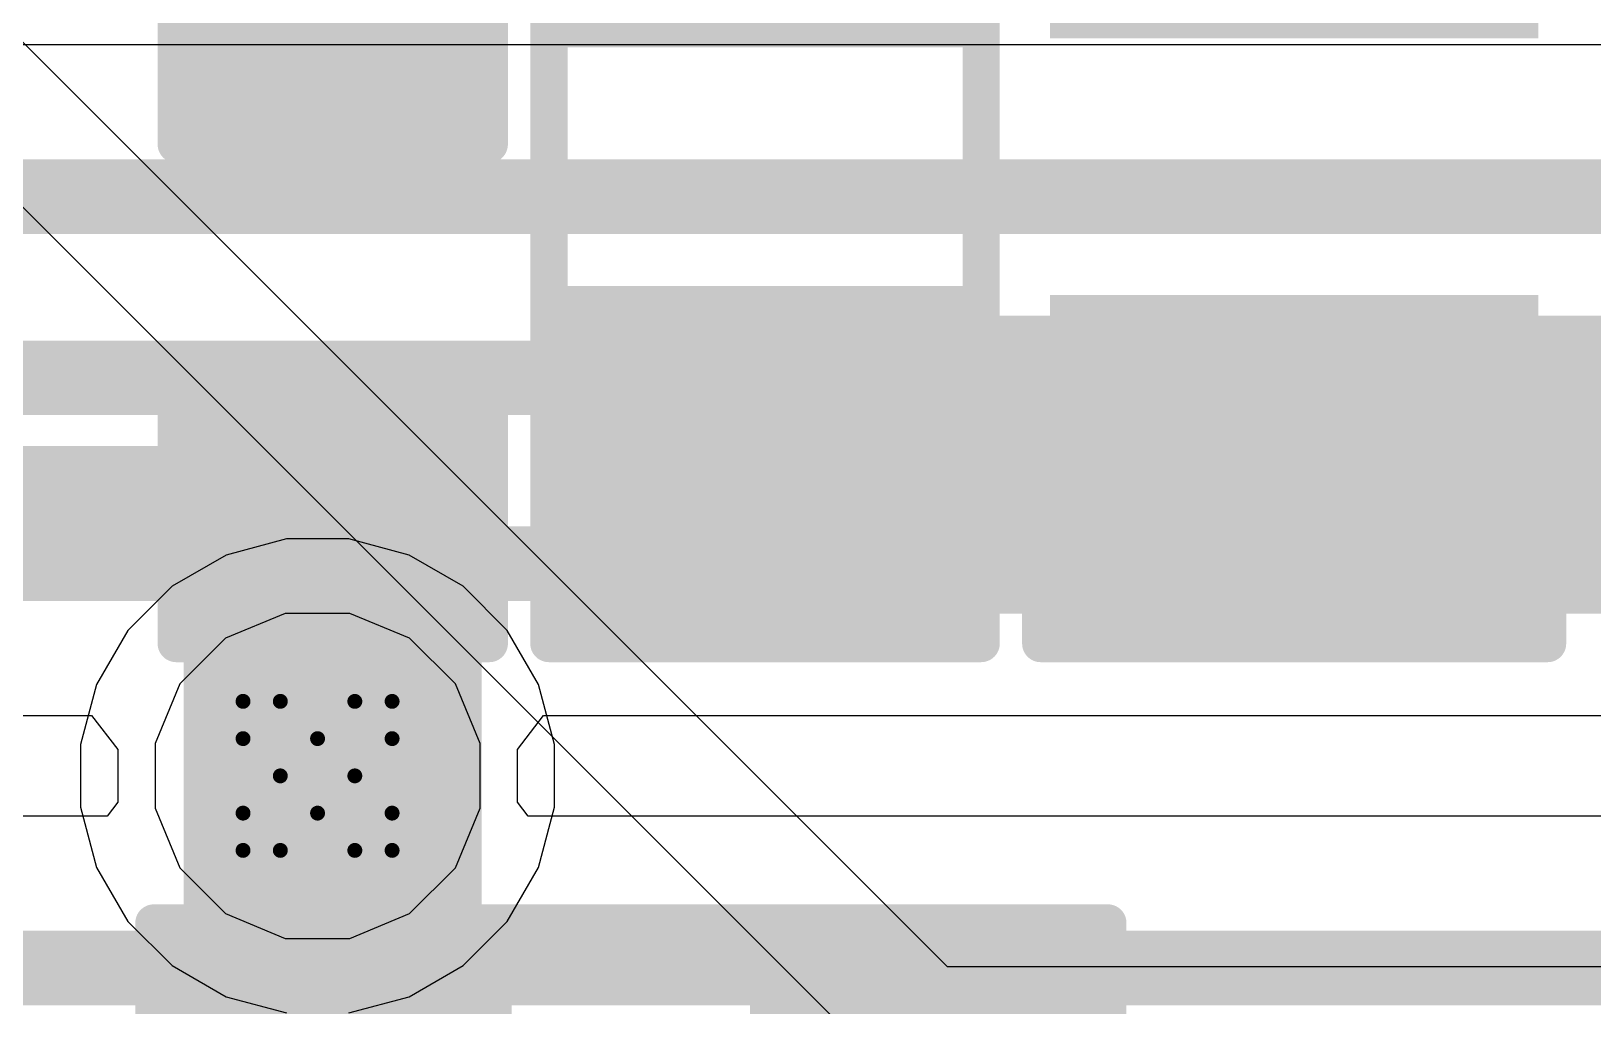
# Model space of a CAD drawing. Header units: inches. Extents: x 0 to 5379, y 0 to 5429.
# Drawn here: x 214.12 to 219.44, y 94.01 to 97.33 of the extents above; entities that cross this region are included whole.
import ezdxf

# ---------------------------------------------------------------- set-up
doc = ezdxf.new("R2010")
doc.units = ezdxf.units.IN
for name, color, linetype in [('Bottom Layer', 5, 'Continuous'), ('Bottom Solder', 6, 'Continuous'), ('Drill Drawing', 1, 'Continuous'), ('GND01', 16, 'Continuous'), ('GND02', 76, 'Continuous'), ('PWR', 156, 'Continuous'), ('SIG 01', 90, 'Continuous'), ('Top Layer', 1, 'Continuous'), ('Top Overlay', 2, 'Continuous'), ('Top Paste', 8, 'Continuous'), ('Top Solder', 216, 'Continuous'), ('Via Holes', 16, 'Continuous')]:
    doc.layers.add(name, color=color, linetype=linetype)

# ---------------------------------------------------------------- blocks, each defined once
blk = doc.blocks.new('R___0805_541')
at = {"layer": 'Top Layer'}
for points in [[(-1.524, 0.635), (-0.508, 0.635), (-0.508, -0.635), (-1.524, -0.635)], [(0.508, 0.635), (1.524, 0.635), (1.524, -0.635), (0.508, -0.635)]]:
    blk.add_hatch(color=1, dxfattribs=at).paths.add_polyline_path(points)
at = {"layer": 'Top Paste'}
for points in [[(-1.524, 0.635), (-0.508, 0.635), (-0.508, -0.635), (-1.524, -0.635)], [(0.508, 0.635), (1.524, 0.635), (1.524, -0.635), (0.508, -0.635)]]:
    blk.add_hatch(color=8, dxfattribs=at).paths.add_polyline_path(points)
at = {"layer": 'Top Solder'}
for points in [[(-1.6256, 0.7366), (-0.4064, 0.7366), (-0.4064, -0.7366), (-1.6256, -0.7366)], [(0.4064, 0.7366), (1.6256, 0.7366), (1.6256, -0.7366), (0.4064, -0.7366)]]:
    blk.add_hatch(color=216, dxfattribs=at).paths.add_polyline_path(points)
at = {"layer": 'Top Overlay'}
for points in [[(-1.6256, 0.7366, 0.127, 0.127, 0), (1.6256, 0.7366, 0.127, 0.127, 0)], [(-1.6256, -0.7366, 0.127, 0.127, 0), (-1.6256, 0.7366, 0.127, 0.127, 0)], [(1.6256, -0.7366, 0.127, 0.127, 0), (1.6256, 0.7366, 0.127, 0.127, 0)], [(-1.6256, -0.7366, 0.127, 0.127, 0), (1.6256, -0.7366, 0.127, 0.127, 0)]]:
    blk.add_lwpolyline(points, format="xyseb", dxfattribs=at)
for points in [[(-1.65735, 0.7366, 0.0635, 0.0635, 1), (-1.59385, 0.7366, 0.0635, 0.0635, 1)], [(-1.65735, 0.7366, 0.0635, 0.0635, 1), (-1.59385, 0.7366, 0.0635, 0.0635, 1)], [(1.59385, 0.7366, 0.0635, 0.0635, 1), (1.65735, 0.7366, 0.0635, 0.0635, 1)], [(1.59385, 0.7366, 0.0635, 0.0635, 1), (1.65735, 0.7366, 0.0635, 0.0635, 1)], [(-1.65735, -0.7366, 0.0635, 0.0635, 1), (-1.59385, -0.7366, 0.0635, 0.0635, 1)], [(-1.65735, -0.7366, 0.0635, 0.0635, 1), (-1.59385, -0.7366, 0.0635, 0.0635, 1)], [(1.59385, -0.7366, 0.0635, 0.0635, 1), (1.65735, -0.7366, 0.0635, 0.0635, 1)], [(1.59385, -0.7366, 0.0635, 0.0635, 1), (1.65735, -0.7366, 0.0635, 0.0635, 1)]]:
    blk.add_lwpolyline(points, format="xyseb", close=True, dxfattribs=at)
blk = doc.blocks.new('R___0805_542')
at = {"layer": 'Top Layer'}
for points in [[(-1.524, 0.635), (-0.508, 0.635), (-0.508, -0.635), (-1.524, -0.635)], [(0.508, 0.635), (1.524, 0.635), (1.524, -0.635), (0.508, -0.635)]]:
    blk.add_hatch(color=1, dxfattribs=at).paths.add_polyline_path(points)
at = {"layer": 'Top Paste'}
for points in [[(-1.524, 0.635), (-0.508, 0.635), (-0.508, -0.635), (-1.524, -0.635)], [(0.508, 0.635), (1.524, 0.635), (1.524, -0.635), (0.508, -0.635)]]:
    blk.add_hatch(color=8, dxfattribs=at).paths.add_polyline_path(points)
at = {"layer": 'Top Solder'}
for points in [[(-1.6256, 0.7366), (-0.4064, 0.7366), (-0.4064, -0.7366), (-1.6256, -0.7366)], [(0.4064, 0.7366), (1.6256, 0.7366), (1.6256, -0.7366), (0.4064, -0.7366)]]:
    blk.add_hatch(color=216, dxfattribs=at).paths.add_polyline_path(points)
at = {"layer": 'Top Overlay'}
for points in [[(-1.6256, 0.7366, 0.127, 0.127, 0), (1.6256, 0.7366, 0.127, 0.127, 0)], [(-1.6256, 0.7366, 0.127, 0.127, 0), (-1.6256, -0.7366, 0.127, 0.127, 0)], [(1.6256, 0.7366, 0.127, 0.127, 0), (1.6256, -0.7366, 0.127, 0.127, 0)], [(-1.6256, -0.7366, 0.127, 0.127, 0), (1.6256, -0.7366, 0.127, 0.127, 0)]]:
    blk.add_lwpolyline(points, format="xyseb", dxfattribs=at)
for points in [[(-1.65735, 0.7366, 0.0635, 0.0635, 1), (-1.59385, 0.7366, 0.0635, 0.0635, 1)], [(-1.65735, 0.7366, 0.0635, 0.0635, 1), (-1.59385, 0.7366, 0.0635, 0.0635, 1)], [(1.59385, 0.7366, 0.0635, 0.0635, 1), (1.65735, 0.7366, 0.0635, 0.0635, 1)], [(1.59385, 0.7366, 0.0635, 0.0635, 1), (1.65735, 0.7366, 0.0635, 0.0635, 1)], [(-1.65735, -0.7366, 0.0635, 0.0635, 1), (-1.59385, -0.7366, 0.0635, 0.0635, 1)], [(-1.65735, -0.7366, 0.0635, 0.0635, 1), (-1.59385, -0.7366, 0.0635, 0.0635, 1)], [(1.59385, -0.7366, 0.0635, 0.0635, 1), (1.65735, -0.7366, 0.0635, 0.0635, 1)], [(1.59385, -0.7366, 0.0635, 0.0635, 1), (1.65735, -0.7366, 0.0635, 0.0635, 1)]]:
    blk.add_lwpolyline(points, format="xyseb", close=True, dxfattribs=at)
blk = doc.blocks.new('C___0603_1029')
at = {"layer": 'Top Layer'}
for points in [[(-0.381, 0.4445), (-0.381, -0.4445), (-1.143, -0.4445), (-1.143, 0.4445)], [(1.143, 0.4445), (1.143, -0.4445), (0.381, -0.4445), (0.381, 0.4445)]]:
    blk.add_hatch(color=1, dxfattribs=at).paths.add_polyline_path(points)
at = {"layer": 'Top Paste'}
for points in [[(-0.381, 0.4445), (-0.381, -0.4445), (-1.143, -0.4445), (-1.143, 0.4445)], [(1.143, 0.4445), (1.143, -0.4445), (0.381, -0.4445), (0.381, 0.4445)]]:
    blk.add_hatch(color=8, dxfattribs=at).paths.add_polyline_path(points)
at = {"layer": 'Top Solder'}
for points in [[(-0.321, 0.5045), (-0.321, -0.5045), (-1.203, -0.5045), (-1.203, 0.5045)], [(1.203, 0.5045), (1.203, -0.5045), (0.321, -0.5045), (0.321, 0.5045)]]:
    blk.add_hatch(color=216, dxfattribs=at).paths.add_polyline_path(points)
at = {"layer": 'Top Overlay'}
for points in [[(-0.4572, 0.5334, 0.127, 0.127, 0), (-1.2446, 0.5334, 0.127, 0.127, 0)], [(-1.2446, -0.5334, 0.127, 0.127, 0), (-1.2446, 0.5334, 0.127, 0.127, 0)], [(1.2446, 0.5334, 0.127, 0.127, 0), (0.4572, 0.5334, 0.127, 0.127, 0)], [(1.2446, -0.5334, 0.127, 0.127, 0), (1.2446, 0.5334, 0.127, 0.127, 0)], [(-0.4572, -0.5334, 0.127, 0.127, 0), (-1.2446, -0.5334, 0.127, 0.127, 0)], [(1.2446, -0.5334, 0.127, 0.127, 0), (0.4572, -0.5334, 0.127, 0.127, 0)]]:
    blk.add_lwpolyline(points, format="xyseb", dxfattribs=at)
for points in [[(-1.2764, 0.5334, 0.0635, 0.0635, 1), (-1.2128, 0.5334, 0.0635, 0.0635, 1)], [(-1.2764, 0.5334, 0.0635, 0.0635, 1), (-1.2128, 0.5334, 0.0635, 0.0635, 1)], [(-0.4889, 0.5334, 0.0635, 0.0635, 1), (-0.4254, 0.5334, 0.0635, 0.0635, 1)], [(0.4254, 0.5334, 0.0635, 0.0635, 1), (0.4889, 0.5334, 0.0635, 0.0635, 1)], [(1.2128, 0.5334, 0.0635, 0.0635, 1), (1.2764, 0.5334, 0.0635, 0.0635, 1)], [(1.2128, 0.5334, 0.0635, 0.0635, 1), (1.2764, 0.5334, 0.0635, 0.0635, 1)], [(-1.2764, -0.5334, 0.0635, 0.0635, 1), (-1.2128, -0.5334, 0.0635, 0.0635, 1)], [(-1.2764, -0.5334, 0.0635, 0.0635, 1), (-1.2128, -0.5334, 0.0635, 0.0635, 1)], [(-0.4889, -0.5334, 0.0635, 0.0635, 1), (-0.4254, -0.5334, 0.0635, 0.0635, 1)], [(0.4254, -0.5334, 0.0635, 0.0635, 1), (0.4889, -0.5334, 0.0635, 0.0635, 1)], [(1.2128, -0.5334, 0.0635, 0.0635, 1), (1.2764, -0.5334, 0.0635, 0.0635, 1)], [(1.2128, -0.5334, 0.0635, 0.0635, 1), (1.2764, -0.5334, 0.0635, 0.0635, 1)]]:
    blk.add_lwpolyline(points, format="xyseb", close=True, dxfattribs=at)
blk = doc.blocks.new('C___0805_1036')
at = {"layer": 'Top Layer'}
for points in [[(-1.524, 0.762), (-0.508, 0.762), (-0.508, -0.762), (-1.524, -0.762)], [(0.508, 0.762), (1.524, 0.762), (1.524, -0.762), (0.508, -0.762)]]:
    blk.add_hatch(color=1, dxfattribs=at).paths.add_polyline_path(points)
at = {"layer": 'Top Paste'}
for points in [[(-1.524, 0.762), (-0.508, 0.762), (-0.508, -0.762), (-1.524, -0.762)], [(0.508, 0.762), (1.524, 0.762), (1.524, -0.762), (0.508, -0.762)]]:
    blk.add_hatch(color=8, dxfattribs=at).paths.add_polyline_path(points)
at = {"layer": 'Top Solder'}
for points in [[(-1.594, 0.832), (-0.438, 0.832), (-0.438, -0.832), (-1.594, -0.832)], [(0.438, 0.832), (1.594, 0.832), (1.594, -0.832), (0.438, -0.832)]]:
    blk.add_hatch(color=216, dxfattribs=at).paths.add_polyline_path(points)
at = {"layer": 'Top Overlay'}
for points in [[(-1.6256, -0.8636, 0.127, 0.127, 0), (-1.6256, 0.8636, 0.127, 0.127, 0)], [(-0.6096, 0.8636, 0.127, 0.127, 0), (-1.6256, 0.8636, 0.127, 0.127, 0)], [(1.6256, 0.8636, 0.127, 0.127, 0), (0.6096, 0.8636, 0.127, 0.127, 0)], [(1.6256, -0.8636, 0.127, 0.127, 0), (1.6256, 0.8636, 0.127, 0.127, 0)], [(-0.6096, -0.8636, 0.127, 0.127, 0), (-1.6256, -0.8636, 0.127, 0.127, 0)], [(1.6256, -0.8636, 0.127, 0.127, 0), (0.6096, -0.8636, 0.127, 0.127, 0)]]:
    blk.add_lwpolyline(points, format="xyseb", dxfattribs=at)
for points in [[(-1.6574, 0.8636, 0.0635, 0.0635, 1), (-1.5938, 0.8636, 0.0635, 0.0635, 1)], [(-1.6574, 0.8636, 0.0635, 0.0635, 1), (-1.5938, 0.8636, 0.0635, 0.0635, 1)], [(-0.6413, 0.8636, 0.0635, 0.0635, 1), (-0.5778, 0.8636, 0.0635, 0.0635, 1)], [(0.5778, 0.8636, 0.0635, 0.0635, 1), (0.6413, 0.8636, 0.0635, 0.0635, 1)], [(1.5938, 0.8636, 0.0635, 0.0635, 1), (1.6574, 0.8636, 0.0635, 0.0635, 1)], [(1.5938, 0.8636, 0.0635, 0.0635, 1), (1.6574, 0.8636, 0.0635, 0.0635, 1)], [(-1.6574, -0.8636, 0.0635, 0.0635, 1), (-1.5938, -0.8636, 0.0635, 0.0635, 1)], [(-1.6574, -0.8636, 0.0635, 0.0635, 1), (-1.5938, -0.8636, 0.0635, 0.0635, 1)], [(-0.6413, -0.8636, 0.0635, 0.0635, 1), (-0.5778, -0.8636, 0.0635, 0.0635, 1)], [(0.5778, -0.8636, 0.0635, 0.0635, 1), (0.6413, -0.8636, 0.0635, 0.0635, 1)], [(1.5938, -0.8636, 0.0635, 0.0635, 1), (1.6574, -0.8636, 0.0635, 0.0635, 1)], [(1.5938, -0.8636, 0.0635, 0.0635, 1), (1.6574, -0.8636, 0.0635, 0.0635, 1)]]:
    blk.add_lwpolyline(points, format="xyseb", close=True, dxfattribs=at)

msp = doc.modelspace()

# ---------------------------------------------------------------- hatches: boundary and pattern name
at = {"layer": 'Bottom Layer'}
h = msp.add_hatch(color=5, dxfattribs=at)
edge = h.paths.add_edge_path()
edge.add_arc((215.0919, 94.7928), 0.3, 0, 360)
at = {"layer": 'Bottom Solder'}
h = msp.add_hatch(color=6, dxfattribs=at)
edge = h.paths.add_edge_path()
edge.add_arc((215.0919, 94.7928), 0.4016, 0, 360)
at = {"layer": 'GND01'}
h = msp.add_hatch(color=16, dxfattribs=at)
edge = h.paths.add_edge_path()
edge.add_arc((215.0919, 94.7928), 0.3, 0, 360)
at = {"layer": 'GND02'}
h = msp.add_hatch(color=76, dxfattribs=at)
edge = h.paths.add_edge_path()
edge.add_arc((215.0919, 94.7928), 0.3, 0, 360)
at = {"layer": 'PWR'}
h = msp.add_hatch(color=156, dxfattribs=at)
edge = h.paths.add_edge_path()
edge.add_arc((215.0919, 94.7928), 0.3, 0, 360)
at = {"layer": 'SIG 01'}
h = msp.add_hatch(color=90, dxfattribs=at)
edge = h.paths.add_edge_path()
edge.add_arc((215.0919, 94.7928), 0.3, 0, 360)
at = {"layer": 'Top Layer'}
for points in [[(215.5882, 99.971), (214.6992, 99.971), (214.6992, 96.8695), (215.5882, 96.8695)], [(215.9819, 95.3455), (220.5364, 95.3455), (220.5364, 96.3615), (215.9819, 96.3615)], [(214.6357, 92.9198), (215.6517, 92.9198), (215.6517, 96.1075), (214.6357, 96.1075)]]:
    msp.add_hatch(color=1, dxfattribs=at).paths.add_polyline_path(points)
h = msp.add_hatch(color=1, dxfattribs=at)
edge = h.paths.add_edge_path()
edge.add_arc((215.0919, 94.7928), 0.3, 0, 360)
at = {"layer": 'Top Solder'}
h = msp.add_hatch(color=216, dxfattribs=at)
edge = h.paths.add_edge_path()
edge.add_arc((215.0919, 94.7928), 0.4016, 0, 360)
at = {"layer": 'Via Holes'}
h = msp.add_hatch(color=7, dxfattribs=at)
edge = h.paths.add_edge_path()
edge.add_arc((215.0919, 94.7928), 0.15, 0, 360)

# ---------------------------------------------------------------- linework, layer by layer
at = {"layer": 'Bottom Layer'}
for p, q in [((214.9855, 95.6008), (214.78, 95.5457)), ((215.1983, 95.6008), (214.9855, 95.6008)), ((215.4038, 95.5457), (215.1983, 95.6008)), ((214.78, 95.5457), (214.5958, 95.4394)), ((215.588, 95.4394), (215.4038, 95.5457)), ((214.5958, 95.4394), (214.4453, 95.2889)), ((215.7384, 95.2889), (215.588, 95.4394)), ((214.4453, 95.2889), (214.3389, 95.1047)), ((215.8448, 95.1047), (215.7384, 95.2889)), ((214.3389, 95.1047), (214.2839, 94.8992)), ((215.8999, 94.8992), (215.8448, 95.1047)), ((214.2839, 94.8992), (214.2839, 94.6864)), ((215.8999, 94.6864), (215.8999, 94.8992)), ((214.2839, 94.6864), (214.3389, 94.4809)), ((215.8448, 94.4809), (215.8999, 94.6864)), ((214.3389, 94.4809), (214.4453, 94.2967)), ((215.7384, 94.2967), (215.8448, 94.4809)), ((214.4453, 94.2967), (214.5958, 94.1462)), ((215.588, 94.1462), (215.7384, 94.2967)), ((214.5958, 94.1462), (214.78, 94.0399)), ((215.4038, 94.0399), (215.588, 94.1462)), ((214.78, 94.0399), (214.9855, 93.9848)), ((215.1983, 93.9848), (215.4038, 94.0399))]:
    msp.add_line(p, q, dxfattribs=at)
at = {"layer": 'Drill Drawing'}
for points in [[(214.8379, 94.9198, 0.0508, 0.0508, 0), (214.8379, 95.0468, 0.0508, 0.0508, 0)], [(214.8379, 95.0468, 0.0508, 0.0508, 0), (214.9649, 95.0468, 0.0508, 0.0508, 0)], [(214.9649, 95.0468, 0.0508, 0.0508, 0), (215.0919, 94.9198, 0.0508, 0.0508, 0)], [(215.0919, 94.9198, 0.0508, 0.0508, 0), (215.2189, 95.0468, 0.0508, 0.0508, 0)], [(215.2189, 95.0468, 0.0508, 0.0508, 0), (215.3459, 95.0468, 0.0508, 0.0508, 0)], [(215.3459, 94.9198, 0.0508, 0.0508, 0), (215.3459, 95.0468, 0.0508, 0.0508, 0)], [(214.8379, 94.9198, 0.0508, 0.0508, 0), (214.9649, 94.7928, 0.0508, 0.0508, 0)], [(215.2189, 94.7928, 0.0508, 0.0508, 0), (215.3459, 94.9198, 0.0508, 0.0508, 0)], [(214.8379, 94.6658, 0.0508, 0.0508, 0), (214.9649, 94.7928, 0.0508, 0.0508, 0)], [(215.2189, 94.7928, 0.0508, 0.0508, 0), (215.3459, 94.6658, 0.0508, 0.0508, 0)], [(214.8379, 94.5388, 0.0508, 0.0508, 0), (214.8379, 94.6658, 0.0508, 0.0508, 0)], [(214.9649, 94.5388, 0.0508, 0.0508, 0), (215.0919, 94.6658, 0.0508, 0.0508, 0)], [(215.0919, 94.6658, 0.0508, 0.0508, 0), (215.2189, 94.5388, 0.0508, 0.0508, 0)], [(215.3459, 94.5388, 0.0508, 0.0508, 0), (215.3459, 94.6658, 0.0508, 0.0508, 0)], [(214.8379, 94.5388, 0.0508, 0.0508, 0), (214.9649, 94.5388, 0.0508, 0.0508, 0)], [(215.2189, 94.5388, 0.0508, 0.0508, 0), (215.3459, 94.5388, 0.0508, 0.0508, 0)]]:
    msp.add_lwpolyline(points, format="xyseb", dxfattribs=at)
for points in [[(214.8252, 95.0468, 0.0254, 0.0254, 1), (214.8506, 95.0468, 0.0254, 0.0254, 1)], [(214.8252, 95.0468, 0.0254, 0.0254, 1), (214.8506, 95.0468, 0.0254, 0.0254, 1)], [(214.9522, 95.0468, 0.0254, 0.0254, 1), (214.9776, 95.0468, 0.0254, 0.0254, 1)], [(214.9522, 95.0468, 0.0254, 0.0254, 1), (214.9776, 95.0468, 0.0254, 0.0254, 1)], [(215.2062, 95.0468, 0.0254, 0.0254, 1), (215.2316, 95.0468, 0.0254, 0.0254, 1)], [(215.2062, 95.0468, 0.0254, 0.0254, 1), (215.2316, 95.0468, 0.0254, 0.0254, 1)], [(215.3332, 95.0468, 0.0254, 0.0254, 1), (215.3586, 95.0468, 0.0254, 0.0254, 1)], [(215.3332, 95.0468, 0.0254, 0.0254, 1), (215.3586, 95.0468, 0.0254, 0.0254, 1)], [(214.8252, 94.9198, 0.0254, 0.0254, 1), (214.8506, 94.9198, 0.0254, 0.0254, 1)], [(214.8252, 94.9198, 0.0254, 0.0254, 1), (214.8506, 94.9198, 0.0254, 0.0254, 1)], [(215.0792, 94.9198, 0.0254, 0.0254, 1), (215.1046, 94.9198, 0.0254, 0.0254, 1)], [(215.0792, 94.9198, 0.0254, 0.0254, 1), (215.1046, 94.9198, 0.0254, 0.0254, 1)], [(215.3332, 94.9198, 0.0254, 0.0254, 1), (215.3586, 94.9198, 0.0254, 0.0254, 1)], [(215.3332, 94.9198, 0.0254, 0.0254, 1), (215.3586, 94.9198, 0.0254, 0.0254, 1)], [(214.9522, 94.7928, 0.0254, 0.0254, 1), (214.9776, 94.7928, 0.0254, 0.0254, 1)], [(214.9522, 94.7928, 0.0254, 0.0254, 1), (214.9776, 94.7928, 0.0254, 0.0254, 1)], [(215.2062, 94.7928, 0.0254, 0.0254, 1), (215.2316, 94.7928, 0.0254, 0.0254, 1)], [(215.2062, 94.7928, 0.0254, 0.0254, 1), (215.2316, 94.7928, 0.0254, 0.0254, 1)], [(214.8252, 94.6658, 0.0254, 0.0254, 1), (214.8506, 94.6658, 0.0254, 0.0254, 1)], [(214.8252, 94.6658, 0.0254, 0.0254, 1), (214.8506, 94.6658, 0.0254, 0.0254, 1)], [(215.0792, 94.6658, 0.0254, 0.0254, 1), (215.1046, 94.6658, 0.0254, 0.0254, 1)], [(215.0792, 94.6658, 0.0254, 0.0254, 1), (215.1046, 94.6658, 0.0254, 0.0254, 1)], [(215.3332, 94.6658, 0.0254, 0.0254, 1), (215.3586, 94.6658, 0.0254, 0.0254, 1)], [(215.3332, 94.6658, 0.0254, 0.0254, 1), (215.3586, 94.6658, 0.0254, 0.0254, 1)], [(214.8252, 94.5388, 0.0254, 0.0254, 1), (214.8506, 94.5388, 0.0254, 0.0254, 1)], [(214.8252, 94.5388, 0.0254, 0.0254, 1), (214.8506, 94.5388, 0.0254, 0.0254, 1)], [(214.9522, 94.5388, 0.0254, 0.0254, 1), (214.9776, 94.5388, 0.0254, 0.0254, 1)], [(214.9522, 94.5388, 0.0254, 0.0254, 1), (214.9776, 94.5388, 0.0254, 0.0254, 1)], [(215.2062, 94.5388, 0.0254, 0.0254, 1), (215.2316, 94.5388, 0.0254, 0.0254, 1)], [(215.2062, 94.5388, 0.0254, 0.0254, 1), (215.2316, 94.5388, 0.0254, 0.0254, 1)], [(215.3332, 94.5388, 0.0254, 0.0254, 1), (215.3586, 94.5388, 0.0254, 0.0254, 1)], [(215.3332, 94.5388, 0.0254, 0.0254, 1), (215.3586, 94.5388, 0.0254, 0.0254, 1)]]:
    msp.add_lwpolyline(points, format="xyseb", close=True, dxfattribs=at)
at = {"layer": 'GND01'}
for p, q in [((214.9817, 95.3468), (214.7781, 95.2625)), ((215.2021, 95.3468), (214.9817, 95.3468)), ((215.4057, 95.2625), (215.2021, 95.3468)), ((214.7781, 95.2625), (214.6222, 95.1066)), ((215.5615, 95.1066), (215.4057, 95.2625)), ((214.6222, 95.1066), (214.5379, 94.903)), ((215.6459, 94.903), (215.5615, 95.1066)), ((214.5379, 94.903), (214.5379, 94.6826)), ((215.6459, 94.6826), (215.6459, 94.903)), ((214.5379, 94.6826), (214.6222, 94.479)), ((215.5615, 94.479), (215.6459, 94.6826)), ((214.6222, 94.479), (214.7781, 94.3231)), ((215.4057, 94.3231), (215.5615, 94.479)), ((214.7781, 94.3231), (214.9817, 94.2388)), ((215.2021, 94.2388), (215.4057, 94.3231)), ((214.9817, 94.2388), (215.2021, 94.2388))]:
    msp.add_line(p, q, dxfattribs=at)
at = {"layer": 'GND02'}
for p, q in [((214.9817, 95.3468), (214.7781, 95.2625)), ((215.2021, 95.3468), (214.9817, 95.3468)), ((215.4057, 95.2625), (215.2021, 95.3468)), ((214.7781, 95.2625), (214.6222, 95.1066)), ((215.5615, 95.1066), (215.4057, 95.2625)), ((214.6222, 95.1066), (214.5379, 94.903)), ((215.6459, 94.903), (215.5615, 95.1066)), ((214.5379, 94.903), (214.5379, 94.6826)), ((215.6459, 94.6826), (215.6459, 94.903)), ((214.5379, 94.6826), (214.6222, 94.479)), ((215.5615, 94.479), (215.6459, 94.6826)), ((214.6222, 94.479), (214.7781, 94.3231)), ((215.4057, 94.3231), (215.5615, 94.479)), ((214.7781, 94.3231), (214.9817, 94.2388)), ((215.2021, 94.2388), (215.4057, 94.3231)), ((214.9817, 94.2388), (215.2021, 94.2388))]:
    msp.add_line(p, q, dxfattribs=at)
at = {"layer": 'PWR'}
for p, q in [((211.479, 99.3394), (217.067, 93.7514)), ((217.239, 94.142), (212.3673, 99.0137)), ((226.4918, 94.142), (217.239, 94.142))]:
    msp.add_line(p, q, dxfattribs=at)
at = {"layer": 'SIG 01'}
for p, q in [((223.063, 97.285), (210.473, 97.285)), ((195.9066, 94.9985), (214.3218, 94.9985)), ((214.3218, 94.9985), (214.4109, 94.8825)), ((215.7729, 94.8825), (215.862, 94.9985)), ((215.862, 94.9985), (227.8669, 94.9985)), ((214.4109, 94.8825), (214.4109, 94.7031)), ((215.7729, 94.7031), (215.7729, 94.8825)), ((214.4109, 94.7031), (214.3747, 94.656)), ((215.8091, 94.656), (215.7729, 94.7031)), ((214.3747, 94.656), (191.9469, 94.656)), ((222.1446, 94.656), (215.8091, 94.656))]:
    msp.add_line(p, q, dxfattribs=at)
for points in [[(199.7536, 96.767, 0.254, 0.254, 0), (227.0993, 96.767, 0.254, 0.254, 0)], [(197.8225, 96.1495, 0.254, 0.254, 0), (227.4908, 96.1495, 0.254, 0.254, 0)], [(195.9066, 95.5165, 0.254, 0.254, 0), (227.8669, 95.5165, 0.254, 0.254, 0)], [(191.7324, 94.138, 0.254, 0.254, 0), (222.1446, 94.138, 0.254, 0.254, 0)]]:
    msp.add_lwpolyline(points, format="xyseb", dxfattribs=at)
at = {"layer": 'Top Layer'}
for points in [[(218.4203, 95.8535, 0.381, 0.381, 0), (219.9443, 95.8535, 0.381, 0.381, 0)], [(209.8656, 95.7265, 0.381, 0.381, 0), (215.1437, 95.7265, 0.381, 0.381, 0)]]:
    msp.add_lwpolyline(points, format="xyseb", dxfattribs=at)
for points in [[(218.325, 95.8535, 0.1905, 0.1905, 1), (218.5155, 95.8535, 0.1905, 0.1905, 1)], [(215.0484, 95.7265, 0.1905, 0.1905, 1), (215.2389, 95.7265, 0.1905, 0.1905, 1)]]:
    msp.add_lwpolyline(points, format="xyseb", close=True, dxfattribs=at)

# ---------------------------------------------------------------- block references
for name, p, rotation in [('R___0805_542', (216.6169, 96.8695), 90), ('C___0805_1036', (218.4203, 96.8695), 270), ('C___0603_1029', (215.1437, 96.4885), 270)]:
    msp.add_blockref(name, p, dxfattribs=dict(rotation=rotation))
msp.add_blockref('R___0805_541', (216.1597, 93.5548))

doc.saveas('drawing.dxf')
